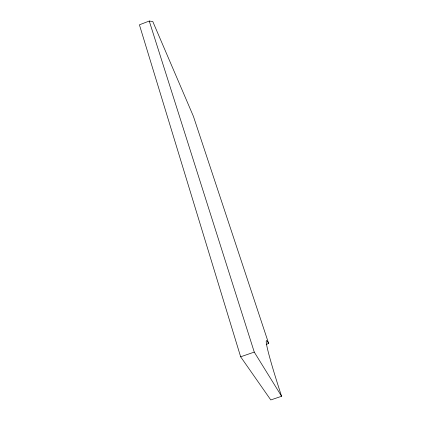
<?xml version="1.0" encoding="UTF-8"?>
<svg xmlns="http://www.w3.org/2000/svg" width="421" height="421" viewBox="0 0 421 421"><rect width="100%" height="100%" fill="white"/><g stroke="black" fill="none" stroke-linecap="round" stroke-linejoin="round"><path stroke-width="0.63" d="M149.255 21.05L139.409 24.807L240.649 356.798L270.787 399.95L281.591 396.277A78.564 3.863 71.1 0 1 268.661 343.525L193.418 116.349L152.791 21.539L149.255 21.05L254.268 352.098L281.591 396.277M266.198 344.378L268.661 343.525M240.649 356.798L254.268 352.098"/></g></svg>
